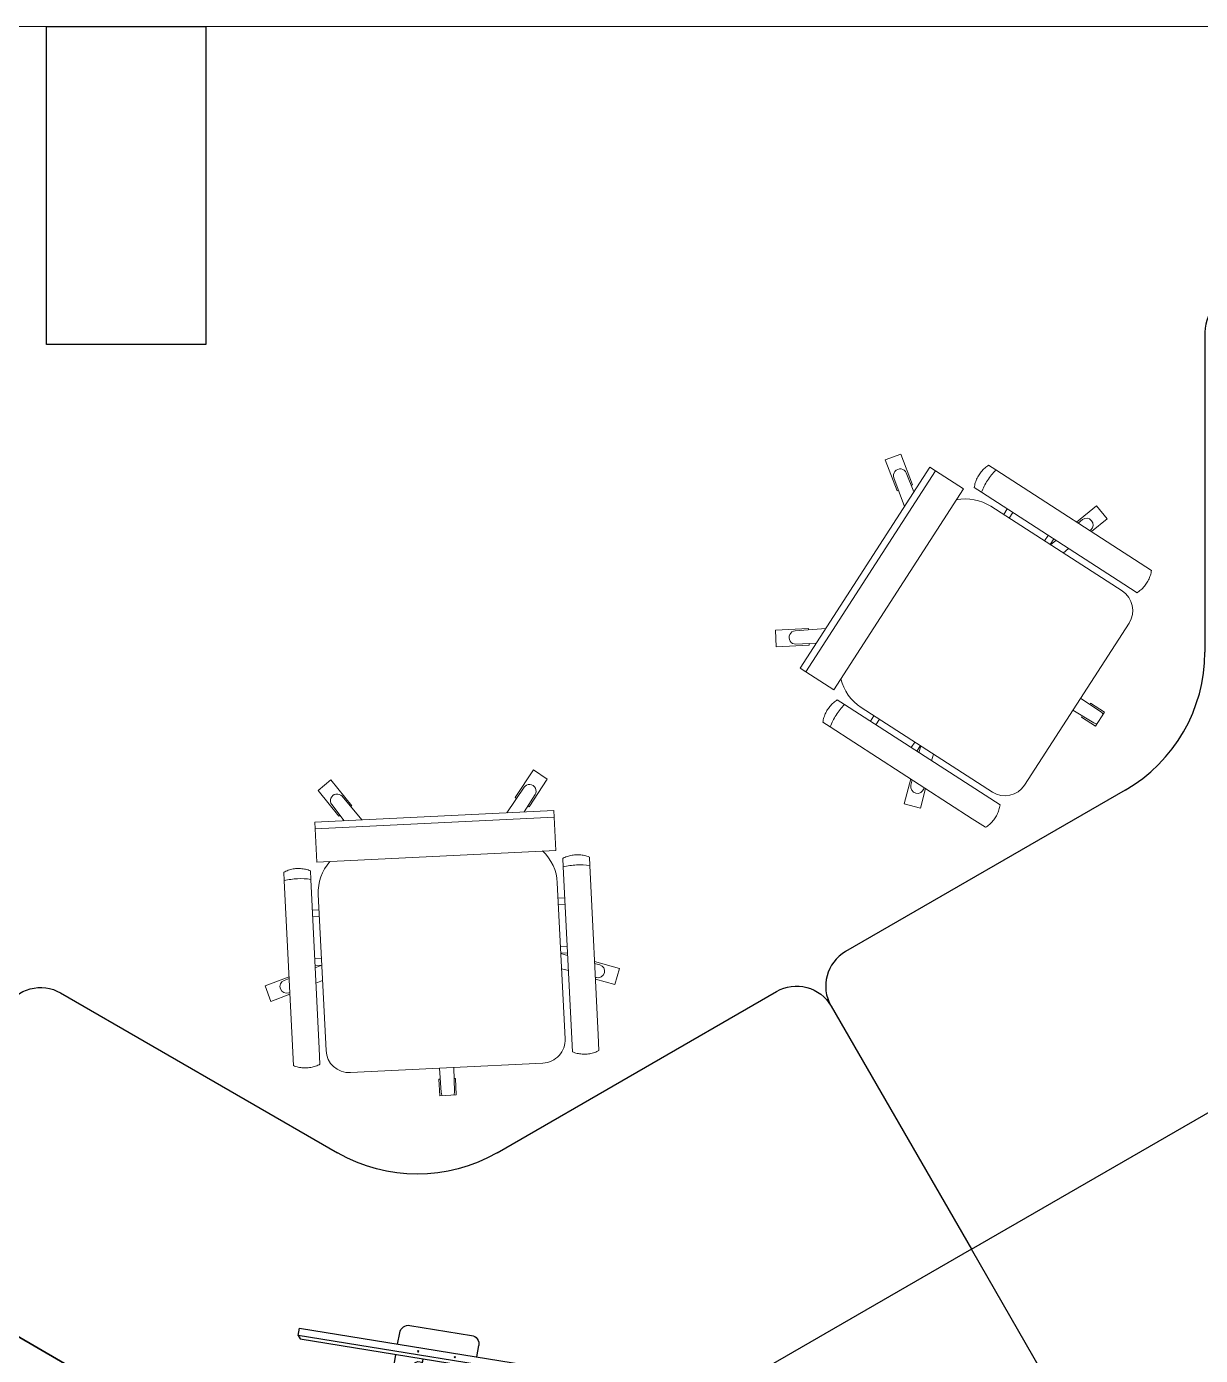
# Model space of a CAD drawing. Header units: millimetres. Extents: x 1993 to 4093, y 1262 to 2017.
# Drawn here: x 3241.7 to 3330, y 1362.1 to 1462.1 of the extents above; entities that cross this region are included whole.
import ezdxf

# ---------------------------------------------------------------- set-up
doc = ezdxf.new("R2010")
doc.units = ezdxf.units.MM
for name, color, linetype, lineweight in [('CHAIR MB', 252, 'Continuous', 18), ('FLR CARPET', 254, 'Continuous', 15), ('WORKSTATION - Y SHAPED', 251, 'Continuous', 25)]:
    doc.layers.add(name, color=color, linetype=linetype, lineweight=lineweight)
doc.layers.add('COLUMN', color=251, linetype='Continuous')

# ---------------------------------------------------------------- blocks, each defined once
blk = doc.blocks.new('WORKSTAION HEXA 4FT')
at = {"layer": 'WORKSTATION - Y SHAPED'}
for p, q in [((-10.856, 33), (-31.981, 33)), ((-31.981, 33), (-31.981, -15)), ((-7.856, 5.713), (-7.856, 30)), ((-25.561, 2.152), (-25.616, 1.866)), ((-25.128, 2.505), (-25.561, 2.152)), ((-25.561, 2.152), (-12.288, -14.121)), ((-11.855, -13.768), (-25.128, 2.505)), ((-12.58, -14.117), (-25.616, 1.866)), ((-20.398, -3.294), (-19.738, -2.723)), ((-15.83, -6.455), (-18.795, -2.819)), ((-22.805, -5.257), (-21.004, -3.788)), ((18.99, -16.715), (-1.856, -4.679)), ((-20.641, -5.364), (-21.874, -6.576)), ((-20.571, -6.087), (-19.905, -5.544)), ((-20.557, -6.105), (-19.691, -5.398)), ((-20.25, -5.223), (-20.126, -5.273)), ((-20.126, -5.273), (-19.905, -5.544)), ((-19.936, -9.836), (-22.901, -6.2)), ((-20.097, -8.754), (-21.874, -6.576)), ((-21.706, -6.782), (-21.619, -6.712)), ((-21.691, -6.8), (-21.622, -6.743)), ((-20.21, -8.474), (-21.622, -6.743)), ((-20.179, -8.477), (-21.619, -6.712)), ((-20.557, -6.105), (-20.571, -6.087)), ((-19.284, -7.488), (-20.47, -6.034)), ((-19.37, -7.559), (-18.505, -6.853)), ((-18.662, -7.79), (-20.097, -8.754)), ((-19.356, -7.576), (-19.37, -7.559)), ((-19.356, -7.576), (-18.69, -7.033)), ((-18.469, -7.304), (-18.69, -7.033)), ((-18.446, -7.436), (-18.469, -7.304)), ((-16.586, -7.969), (-15.925, -7.397)), ((-20.279, -8.531), (-20.21, -8.474)), ((-20.265, -8.548), (-20.179, -8.477)), ((-18.993, -9.932), (-17.192, -8.463)), ((-12.288, -14.121), (-11.855, -13.768)), ((-12.288, -14.121), (-12.58, -14.117)), ((-31.981, -15), (9.588, -39)), ((9.588, -39), (20.088, -20.813))]:
    blk.add_line(p, q, dxfattribs=at)
for centre, radius in [((-19.592, -4.725), 0.0447), ((-22.277, -6.732), 0.0674), ((-17.825, -6.891), 0.0447), ((-21.924, -7.165), 0.0674), ((-21.571, -7.597), 0.0674), ((-21.218, -8.03), 0.0674), ((-20.865, -8.463), 0.0674), ((-20.512, -8.896), 0.0674), ((-20.159, -9.329), 0.0674), ((-19.806, -9.762), 0.0674)]:
    blk.add_circle(centre, radius, dxfattribs=at)
for centre, radius, start, end in [((-10.856, 30), 3, 0, 90), ((4.144, 5.713), 12, 180, 240), ((-19.314, -3.243), 0.67, 39.20128, 129.20128), ((-22.382, -5.777), 0.67, 129.20128, 219.20128), ((-20.321, -5.639), 0.421, 80.23647, 139.31965), ((-16.349, -6.878), 0.67, 309.20128, 39.20128), ((-18.867, -7.422), 0.421, 299.08291, 358.16608), ((-19.416, -9.412), 0.67, 219.20128, 309.20128), ((17.49, -19.313), 3, 330, 60)]:
    blk.add_arc(centre, radius, start, end, dxfattribs=at)
blk = doc.blocks.new('CHAIR MB2')
at = {"layer": 'CHAIR MB'}
for p, q in [((2.565, 11.502), (3.165, 13.347)), ((4.354, 12.96), (3.165, 13.347)), ((4.354, 12.96), (3.882, 11.506)), ((2.829, 11.899), (2.694, 11.506)), ((3.749, 11.506), (3.775, 11.592)), ((-8.951, 9.003), (-8.446, 9.003)), ((-8.951, 9.003), (-8.951, -9.003)), ((-8.951, 9.003), (-8.951, -9.003)), ((-8.446, 9.003), (-5.941, 9.003)), ((-8.446, 9.003), (-8.446, -9.003)), ((-8.446, -9.003), (-8.446, 9.003)), ((-5.941, 9.003), (-5.941, -9.003)), ((8.068, 9.506), (-4.669, 9.506)), ((8.251, 9.003), (-3.503, 9.003)), ((-2.351, 9.506), (-2.351, 9.003)), ((-1.851, 9.003), (-1.851, 9.506)), ((1.308, 9.506), (1.308, 9.003)), ((1.808, 9.003), (1.808, 9.506)), ((2.004, 9.506), (1.83, 9.003)), ((2.985, 9.003), (3.138, 9.506)), ((-11.336, 8.635), (-12.071, 7.624)), ((-11.336, 8.635), (-9.324, 7.173)), ((-10.059, 6.162), (-12.071, 7.624)), ((-8.951, 6.778), (-10.214, 7.661)), ((-9.388, 7.084), (-9.324, 7.173)), ((10.002, 0), (10.002, 7.252)), ((-10.798, 6.857), (-8.951, 5.464)), ((-10.059, 6.162), (-9.994, 6.251)), ((11.836, 0.497), (10.002, 0.53)), ((10.002, -7.252), (10.002, 0)), ((10.829, 0.625), (12.07, 0.625)), ((10.829, 0.625), (10.829, 0.515)), ((12.07, -0.625), (12.07, 0.625)), ((10.002, -0.53), (11.836, -0.497)), ((10.829, -0.515), (10.829, -0.625)), ((12.07, -0.625), (10.829, -0.625)), ((-8.951, -5.464), (-10.798, -6.857)), ((-12.071, -7.624), (-10.059, -6.162)), ((-10.214, -7.661), (-8.951, -6.778)), ((-9.994, -6.251), (-10.059, -6.162)), ((-12.071, -7.624), (-11.336, -8.635)), ((-9.324, -7.173), (-11.336, -8.635)), ((-9.324, -7.173), (-9.388, -7.084)), ((-8.446, -9.003), (-8.951, -9.003)), ((-5.941, -9.003), (-8.446, -9.003)), ((-3.503, -9.003), (8.251, -9.003)), ((-2.351, -9.003), (-2.351, -9.506)), ((-1.851, -9.506), (-1.851, -9.003)), ((1.308, -9.003), (1.308, -9.506)), ((1.808, -9.506), (1.808, -9.003)), ((1.83, -9.003), (2.004, -9.506)), ((3.138, -9.506), (2.985, -9.003)), ((8.068, -11.506), (-4.669, -11.506)), ((3.165, -13.347), (2.565, -11.502)), ((2.694, -11.506), (2.829, -11.899)), ((3.775, -11.592), (3.749, -11.506)), ((3.882, -11.506), (4.354, -12.96)), ((3.165, -13.347), (4.354, -12.96))]:
    blk.add_line(p, q, dxfattribs=at)
for points in [[(-4.669, 9.506), (-5.315, 9.506), (-5.353, 9.593), (-5.388, 9.681), (-5.419, 9.77), (-5.446, 9.861), (-5.47, 9.953), (-5.491, 10.046), (-5.507, 10.139), (-5.52, 10.233), (-5.529, 10.328), (-5.534, 10.422), (-5.536, 10.517), (-5.533, 10.612), (-5.527, 10.707), (-5.517, 10.801), (-5.504, 10.895), (-5.486, 10.988), (-5.465, 11.081), (-5.44, 11.172), (-5.412, 11.263), (-5.38, 11.352), (-5.344, 11.44), (-5.315, 11.506), (-4.669, 11.506)], [(-4.669, 11.506), (9.264, 11.506), (9.302, 11.42), (9.337, 11.331), (9.368, 11.242), (9.396, 11.151), (9.42, 11.059), (9.44, 10.967), (9.456, 10.873), (9.469, 10.779), (9.478, 10.685), (9.483, 10.59), (9.485, 10.495), (9.483, 10.4), (9.476, 10.305), (9.466, 10.211), (9.453, 10.117), (9.435, 10.024), (9.414, 9.931), (9.389, 9.84), (9.361, 9.749), (9.329, 9.66), (9.293, 9.572), (9.264, 9.506), (8.068, 9.506)], [(-4.669, -11.506), (-5.315, -11.506), (-5.353, -11.42), (-5.388, -11.331), (-5.419, -11.242), (-5.446, -11.151), (-5.47, -11.059), (-5.491, -10.967), (-5.507, -10.873), (-5.52, -10.779), (-5.529, -10.685), (-5.534, -10.59), (-5.536, -10.495), (-5.533, -10.4), (-5.527, -10.305), (-5.517, -10.211), (-5.504, -10.117), (-5.486, -10.024), (-5.465, -9.931), (-5.44, -9.84), (-5.412, -9.749), (-5.38, -9.66), (-5.344, -9.572), (-5.315, -9.506), (-4.669, -9.506)], [(-4.669, -9.506), (9.264, -9.506), (9.302, -9.593), (9.337, -9.681), (9.368, -9.77), (9.396, -9.861), (9.42, -9.953), (9.44, -10.046), (9.456, -10.139), (9.469, -10.233), (9.478, -10.328), (9.483, -10.422), (9.485, -10.517), (9.483, -10.612), (9.476, -10.707), (9.466, -10.801), (9.453, -10.895), (9.435, -10.988), (9.414, -11.081), (9.389, -11.172), (9.361, -11.263), (9.329, -11.352), (9.293, -11.44), (9.264, -11.506), (8.068, -11.506)]]:
    blk.add_lwpolyline(points, dxfattribs=at)
for centre, radius, start, end in [((-3.503, 5.502), 3.501, 90, 134.23037), ((8.251, 7.252), 1.751, 0, 90), ((8.251, -7.252), 1.751, 270, 0), ((-3.503, -5.502), 3.501, 225.76963, 270)]:
    blk.add_arc(centre, radius, start, end, dxfattribs=at)
for centre, major_axis, start_param, end_param in [((3.302, 11.746), (-0.473, 0.154), 3.141593, 6.283185), ((-10.506, 7.259), (0.292, 0.402), 0, 3.141593), ((11.836, 0), (0, 0.497), 5.773119, 6.283185), ((11.836, 0), (0, 0.497), 3.141593, 3.65168), ((-10.506, -7.259), (-0.292, 0.402), 0, 3.141593), ((3.302, -11.746), (0.473, 0.154), 3.141593, 6.283185)]:
    blk.add_ellipse(centre, major_axis=major_axis, ratio=0.96783, start_param=start_param, end_param=end_param, dxfattribs=at)
at = {"layer": 'CHAIR MB', "start_tangent": (-0.206196, -0.978511), "end_tangent": (0.206223, -0.978505)}
for points in [[(-4.669, 11.506), (-4.769, 10.506), (-4.669, 9.506)], [(-4.669, -9.506), (-4.769, -10.506), (-4.669, -11.506)]]:
    blk.add_spline(points, degree=3, dxfattribs=at)

msp = doc.modelspace()

# ---------------------------------------------------------------- linework, layer by layer
at = {"layer": 'COLUMN', "ltscale": 25}
msp.add_lwpolyline([(3243.197, 1462.088), (3255.197, 1462.088), (3255.197, 1438.154), (3243.197, 1438.154)], close=True, dxfattribs=at)
at = {"layer": 'FLR CARPET', "ltscale": 25}
msp.add_lwpolyline([(2925.197, 1462.088), (3243.197, 1462.088), (3243.197, 1438.154), (3255.197, 1438.154), (3255.197, 1462.088), (3386.197, 1462.088)], dxfattribs=at)

# ---------------------------------------------------------------- block references
at = {"layer": 'CHAIR MB', "rotation": 327.1733633509292}
msp.add_blockref('CHAIR MB2', (3312.314, 1416.522), dxfattribs=at)
at = {"layer": 'CHAIR MB', "xscale": -1, "rotation": 92.8266366490513}
msp.add_blockref('CHAIR MB2', (3272.812, 1393.716), dxfattribs=at)
at = {"layer": 'WORKSTATION - Y SHAPED'}
for p, rotation in [((3325.376, 1414.285), 120.0000000000152), ((3300.199, 1325.892), 299.9999999999652)]:
    msp.add_blockref('WORKSTAION HEXA 4FT', p, dxfattribs=dict(at, rotation=rotation))
at = {"layer": 'WORKSTATION - Y SHAPED', "xscale": -1}
for p, rotation in [((3268.219, 1381.285), 299.9999999999653), ((3357.357, 1358.892), 120.0000000000153), ((3242.238, 1325.892), 59.99999999995446)]:
    msp.add_blockref('WORKSTAION HEXA 4FT', p, dxfattribs=dict(at, rotation=rotation))

doc.saveas('drawing.dxf')
